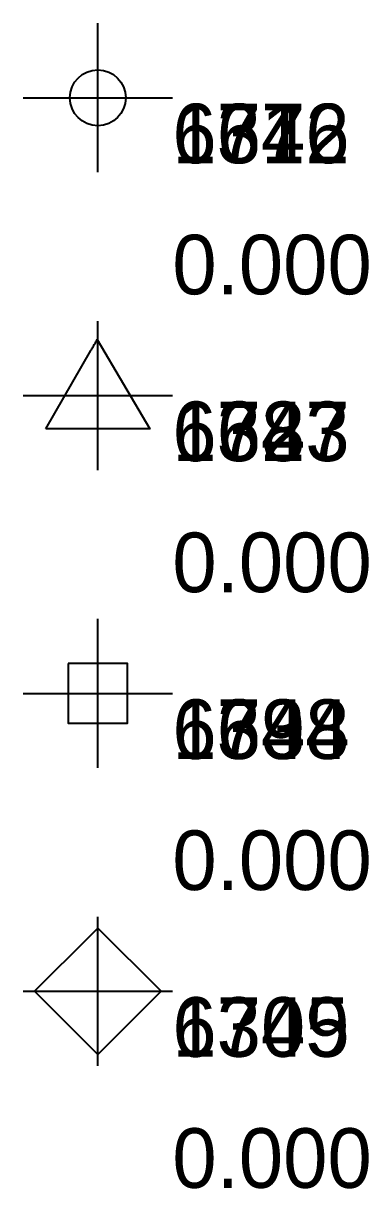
# Model space of a CAD drawing. Header units: metres. Extents: x 581016 to 32581287, y 5319908 to 5321142.
# Drawn here: x 581016 to 581020.64, y 5319907.85 to 5319923.5 of the extents above; entities that cross this region are included whole.
import ezdxf
from ezdxf.enums import TextEntityAlignment as Align

# ---------------------------------------------------------------- set-up
doc = ezdxf.new("R2010")
doc.units = ezdxf.units.M
doc.header["$PDMODE"] = 2
doc.header["$PDSIZE"] = 1
for name, color, linetype in [('Grafikvermerk', 7, 'Continuous'), ('PointHeights', 7, 'Continuous'), ('PointNames', 7, 'Continuous')]:
    doc.layers.add(name, color=color, linetype=linetype)

msp = doc.modelspace()

# ---------------------------------------------------------------- linework, layer by layer
at = {"layer": 'Grafikvermerk', "color": 178}
for points in [[(581016.3, 5319918.054), (581016.907, 5319919.105), (581016.913, 5319919.116), (581016.92, 5319919.128), (581016.927, 5319919.139), (581016.933, 5319919.151), (581016.94, 5319919.162), (581016.947, 5319919.174), (581016.953, 5319919.185), (581016.96, 5319919.197), (581016.967, 5319919.208), (581016.973, 5319919.22), (581016.98, 5319919.232), (581016.987, 5319919.243), (581016.993, 5319919.255), (581017.7, 5319918.054)], [(581016.3, 5319918.054), (581016.907, 5319919.105), (581016.913, 5319919.116), (581016.92, 5319919.128), (581016.927, 5319919.139), (581016.933, 5319919.151), (581016.94, 5319919.162), (581016.947, 5319919.174), (581016.953, 5319919.185), (581016.96, 5319919.197), (581016.967, 5319919.208), (581016.973, 5319919.22), (581016.98, 5319919.232), (581016.987, 5319919.243), (581016.993, 5319919.255), (581017.7, 5319918.054)], [(581016.6, 5319914.9), (581016.6, 5319914.1), (581017.4, 5319914.1), (581017.4, 5319914.9)], [(581016.6, 5319914.9), (581016.6, 5319914.1), (581017.4, 5319914.1), (581017.4, 5319914.9)], [(581016.152, 5319910.5), (581016.956, 5319909.696), (581016.965, 5319909.687), (581016.974, 5319909.678), (581016.982, 5319909.669), (581016.991, 5319909.66), (581017, 5319909.652), (581017.009, 5319909.661), (581017.018, 5319909.669), (581017.027, 5319909.678), (581017.035, 5319909.687), (581017.044, 5319909.696), (581017.053, 5319909.705), (581017.062, 5319909.714), (581017.071, 5319909.722), (581017.751, 5319910.403), (581017.76, 5319910.412), (581017.769, 5319910.421), (581017.778, 5319910.43), (581017.787, 5319910.438), (581017.796, 5319910.447), (581017.804, 5319910.456), (581017.813, 5319910.465), (581017.822, 5319910.474), (581017.831, 5319910.483), (581017.84, 5319910.491), (581017.848, 5319910.5), (581017.839, 5319910.509), (581017.83, 5319910.518), (581017.017, 5319911.331), (581017.008, 5319911.34), (581017, 5319911.348), (581016.991, 5319911.339), (581016.982, 5319911.33), (581016.973, 5319911.321), (581016.964, 5319911.313), (581016.955, 5319911.304), (581016.947, 5319911.295), (581016.938, 5319911.286), (581016.929, 5319911.277), (581016.92, 5319911.268), (581016.911, 5319911.26), (581016.902, 5319911.251)], [(581016.152, 5319910.5), (581016.956, 5319909.696), (581016.965, 5319909.687), (581016.974, 5319909.678), (581016.982, 5319909.669), (581016.991, 5319909.66), (581017, 5319909.652), (581017.009, 5319909.661), (581017.018, 5319909.669), (581017.027, 5319909.678), (581017.035, 5319909.687), (581017.044, 5319909.696), (581017.053, 5319909.705), (581017.062, 5319909.714), (581017.071, 5319909.722), (581017.751, 5319910.403), (581017.76, 5319910.412), (581017.769, 5319910.421), (581017.778, 5319910.43), (581017.787, 5319910.438), (581017.796, 5319910.447), (581017.804, 5319910.456), (581017.813, 5319910.465), (581017.822, 5319910.474), (581017.831, 5319910.483), (581017.84, 5319910.491), (581017.848, 5319910.5), (581017.839, 5319910.509), (581017.83, 5319910.518), (581017.017, 5319911.331), (581017.008, 5319911.34), (581017, 5319911.348), (581016.991, 5319911.339), (581016.982, 5319911.33), (581016.973, 5319911.321), (581016.964, 5319911.313), (581016.955, 5319911.304), (581016.947, 5319911.295), (581016.938, 5319911.286), (581016.929, 5319911.277), (581016.92, 5319911.268), (581016.911, 5319911.26), (581016.902, 5319911.251)]]:
    msp.add_lwpolyline(points, close=True, dxfattribs=at)
msp.add_circle((581017, 5319922.5), 0.375, dxfattribs=at)
msp.add_circle((581017, 5319922.5), 0.375, dxfattribs=at)
msp.add_circle((581017, 5319922.5), 0.375, dxfattribs=at)
msp.add_circle((581017, 5319922.5), 0.375, dxfattribs=at)
at = {"layer": 'Grafikvermerk', "linetype": 'Continuous'}
for p in [(581017, 5319922.5), (581017, 5319922.5), (581017, 5319922.5), (581017, 5319922.5), (581017, 5319918.5), (581017, 5319918.5), (581017, 5319918.5), (581017, 5319918.5), (581017, 5319914.5), (581017, 5319914.5), (581017, 5319914.5), (581017, 5319914.5), (581017, 5319910.5), (581017, 5319910.5), (581017, 5319910.5), (581017, 5319910.5)]:
    msp.add_point(p, dxfattribs=at)

# ---------------------------------------------------------------- texts
at = {"layer": 'PointHeights', "linetype": 'Continuous'}
for p in [(581018, 5319920.66), (581018, 5319920.66), (581018, 5319920.66), (581018, 5319920.66), (581018, 5319916.66), (581018, 5319916.66), (581018, 5319916.66), (581018, 5319916.66), (581018, 5319912.66), (581018, 5319912.66), (581018, 5319912.66), (581018, 5319912.66), (581018, 5319908.66), (581018, 5319908.66), (581018, 5319908.66), (581018, 5319908.66)]:
    msp.add_text('0.000', height=0.8, dxfattribs=at).set_placement(p, align=Align.TOP_LEFT)
at = {"layer": 'PointNames', "linetype": 'Continuous'}
for s, p in [('667', (581018, 5319922.42)), ('671', (581018, 5319922.42)), ('1342', (581018, 5319922.42)), ('1346', (581018, 5319922.42)), ('668', (581018, 5319918.42)), ('672', (581018, 5319918.42)), ('1343', (581018, 5319918.42)), ('1347', (581018, 5319918.42)), ('669', (581018, 5319914.42)), ('673', (581018, 5319914.42)), ('1344', (581018, 5319914.42)), ('1348', (581018, 5319914.42)), ('670', (581018, 5319910.42)), ('674', (581018, 5319910.42)), ('1345', (581018, 5319910.42)), ('1349', (581018, 5319910.42))]:
    msp.add_text(s, height=0.8, dxfattribs=at).set_placement(p, align=Align.TOP_LEFT)

doc.saveas('drawing.dxf')
